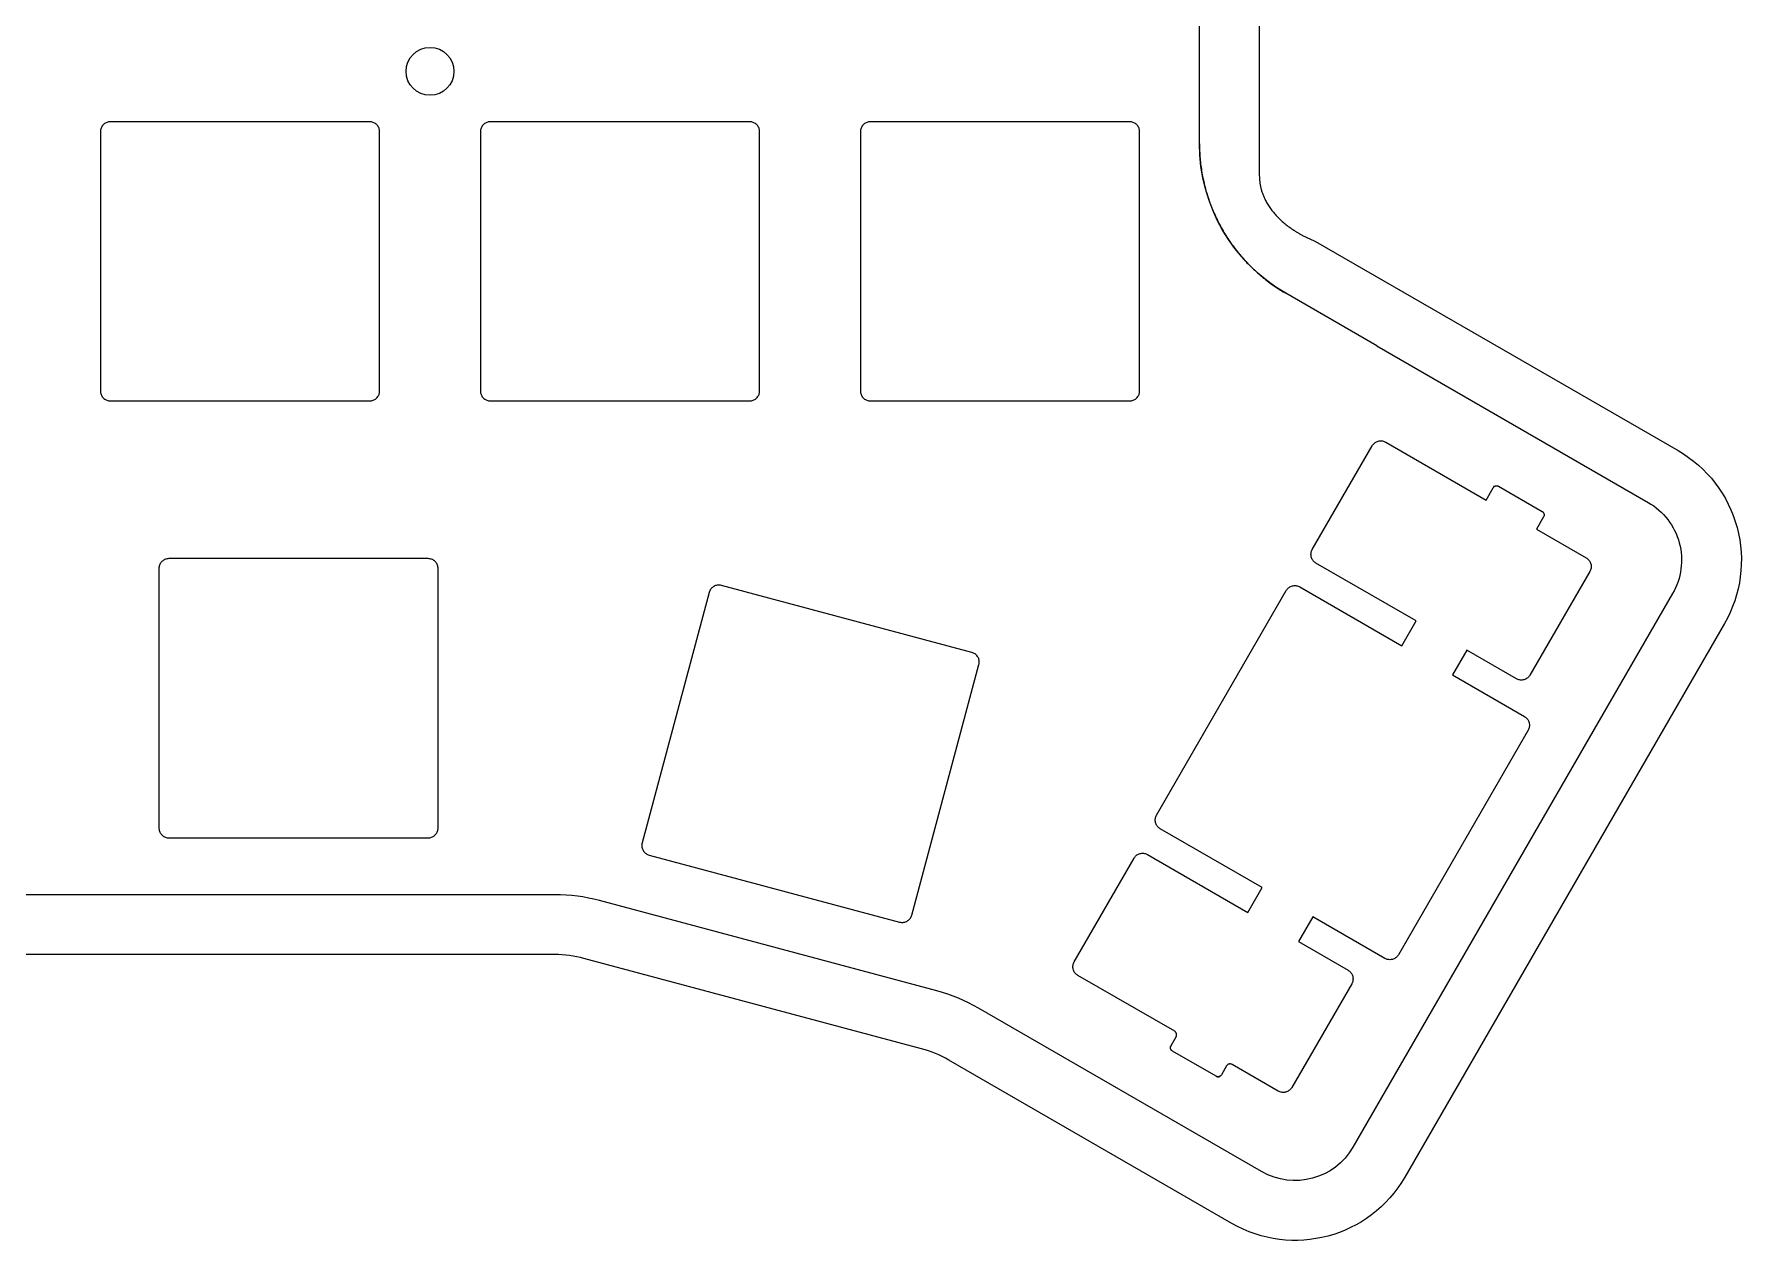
# Model space of a CAD drawing. Header units: millimetres. Extents: x -303 to -129, y -87 to 39.
# Drawn here: x -215.3 to -129.5, y -87.4 to -26.7 of the extents above; entities that cross this region are included whole.
import ezdxf

# ---------------------------------------------------------------- set-up
doc = ezdxf.new("R2010")
doc.units = ezdxf.units.MM
doc.layers.add('lx', color=151, linetype='Continuous')

msp = doc.modelspace()

# ---------------------------------------------------------------- linework, layer by layer
at = {"layer": 'lx'}
for p, q in [((-153.851, 23.413), (-153.851, -33.791)), ((-156.851, -32.206), (-156.851, 19.748)), ((-211.95, -31.6), (-211.95, -44.599)), ((-198.451, -31.1), (-211.45, -31.1)), ((-197.951, -44.599), (-197.951, -31.6)), ((-192.899, -31.6), (-192.899, -44.599)), ((-179.4, -31.1), (-192.399, -31.1)), ((-178.9, -44.599), (-178.9, -31.6)), ((-173.85, -31.6), (-173.85, -44.599)), ((-160.351, -31.1), (-173.35, -31.1)), ((-159.851, -44.599), (-159.851, -31.6)), ((-151.026, -37.099), (-132.858, -47.588)), ((-147.964, -42.33), (-152.526, -39.697)), ((-147.964, -42.33), (-134.358, -50.186)), ((-211.45, -45.099), (-198.451, -45.099)), ((-192.399, -45.099), (-179.4, -45.099)), ((-173.35, -45.099), (-160.351, -45.099)), ((-147.511, -47.167), (-142.483, -50.07)), ((-151.194, -52.547), (-148.194, -47.35)), ((-142.483, -50.07), (-142.127, -49.453)), ((-142.07, -49.355), (-142.127, -49.453)), ((-141.854, -49.38), (-139.672, -50.64)), ((-139.598, -50.913), (-139.954, -51.53)), ((-139.954, -51.53), (-137.465, -52.967)), ((-195.52, -53.008), (-208.519, -53.008)), ((-209.019, -53.508), (-209.019, -66.507)), ((-195.02, -66.507), (-195.02, -53.508)), ((-145.983, -56.132), (-151.011, -53.23)), ((-137.282, -53.65), (-140.282, -58.847)), ((-181.428, -54.7), (-184.793, -67.256)), ((-168.26, -57.711), (-180.816, -54.347)), ((-158.999, -65.866), (-152.499, -54.608)), ((-151.816, -54.425), (-146.702, -57.377)), ((-133.132, -54.762), (-149.157, -82.517)), ((-146.702, -57.377), (-145.983, -56.132)), ((-130.534, -56.262), (-146.559, -84.017)), ((-171.271, -70.879), (-167.906, -58.323)), ((-143.454, -57.592), (-144.173, -58.837)), ((-140.965, -59.03), (-143.454, -57.592)), ((-144.173, -58.837), (-140.558, -60.925)), ((-140.375, -61.608), (-146.875, -72.866)), ((-153.702, -69.502), (-158.816, -66.549)), ((-208.519, -67.007), (-195.52, -67.007)), ((-184.439, -67.869), (-171.883, -71.233)), ((-163.132, -73.224), (-160.132, -68.028)), ((-159.449, -67.845), (-154.421, -70.747)), ((-189.169, -69.858), (-237.683, -69.858)), ((-170.011, -74.686), (-186.93, -70.152)), ((-154.421, -70.747), (-153.702, -69.502)), ((-151.173, -70.962), (-151.892, -72.207)), ((-147.558, -73.049), (-151.173, -70.962)), ((-189.169, -72.858), (-237.683, -72.858)), ((-151.892, -72.207), (-149.403, -73.645)), ((-170.787, -77.584), (-187.707, -73.05)), ((-158.094, -76.709), (-162.949, -73.907)), ((-149.22, -74.328), (-152.22, -79.524)), ((-153.733, -83.744), (-167.924, -75.55)), ((-158.277, -77.426), (-158.021, -76.983)), ((-158.277, -77.426), (-158.313, -77.488)), ((-156.022, -78.959), (-158.204, -77.699)), ((-155.233, -86.342), (-169.424, -78.148)), ((-155.492, -78.443), (-155.748, -78.886)), ((-152.903, -79.707), (-155.219, -78.369))]:
    msp.add_line(p, q, dxfattribs=at)
msp.add_circle((-195.425, -28.574), 1.2, dxfattribs=at)
at = {"layer": 'lx', "extrusion": (0, 0, -1)}
for centre, radius, start, end in [((148.201, -32.206), 8.65, 300, 0), ((136.033, -53.087), 6.35, 120, 210), ((136.033, -53.087), 3.35, 120, 210), ((152.058, -80.842), 3.35, 210, 300), ((152.058, -80.842), 6.35, 210, 300)]:
    msp.add_arc(centre, radius, start, end, dxfattribs=at)
at = {"layer": 'lx'}
for centre, radius, start, end in [((-189.169, -78.508), 8.65, 75, 90), ((-189.169, -78.508), 5.65, 75, 90), ((-172.249, -83.041), 8.65, 60, 75), ((-172.249, -83.041), 5.65, 60, 75)]:
    msp.add_arc(centre, radius, start, end, dxfattribs=at)
for points, knots in [([(-211.45, -31.1), (-211.479, -31.1), (-211.508, -31.102), (-211.537, -31.108), (-211.566, -31.113), (-211.594, -31.12), (-211.622, -31.131), (-211.649, -31.141), (-211.676, -31.153), (-211.701, -31.168), (-211.726, -31.182), (-211.75, -31.199), (-211.772, -31.218), (-211.794, -31.236), (-211.815, -31.257), (-211.833, -31.279), (-211.852, -31.301), (-211.868, -31.325), (-211.883, -31.35), (-211.897, -31.375), (-211.909, -31.401), (-211.919, -31.428), (-211.929, -31.455), (-211.936, -31.483), (-211.941, -31.511), (-211.947, -31.54), (-211.95, -31.57), (-211.95, -31.6)], [0, 0, 0, 0, 0.088089, 0.088089, 0.088089, 0.1757842, 0.1757842, 0.1757842, 0.2631148, 0.2631148, 0.2631148, 0.3501016, 0.3501016, 0.3501016, 0.4367588, 0.4367588, 0.4367588, 0.5230949, 0.5230949, 0.5230949, 0.6091132, 0.6091132, 0.6091132, 0.6948125, 0.6948125, 0.6948125, 0.7844012, 0.7844012, 0.7844012, 0.7844012]), ([(-197.951, -31.6), (-197.951, -31.57), (-197.953, -31.541), (-197.958, -31.512), (-197.963, -31.483), (-197.971, -31.455), (-197.981, -31.427), (-197.991, -31.4), (-198.004, -31.374), (-198.018, -31.348), (-198.033, -31.323), (-198.05, -31.299), (-198.068, -31.277), (-198.087, -31.255), (-198.108, -31.235), (-198.13, -31.216), (-198.152, -31.198), (-198.176, -31.181), (-198.201, -31.167), (-198.225, -31.152), (-198.252, -31.14), (-198.279, -31.13), (-198.305, -31.121), (-198.333, -31.113), (-198.361, -31.108), (-198.391, -31.103), (-198.421, -31.1), (-198.451, -31.1)], [0, 0, 0, 0, 0.088089, 0.088089, 0.088089, 0.1757842, 0.1757842, 0.1757842, 0.2631148, 0.2631148, 0.2631148, 0.3501016, 0.3501016, 0.3501016, 0.4367588, 0.4367588, 0.4367588, 0.5230949, 0.5230949, 0.5230949, 0.6091132, 0.6091132, 0.6091132, 0.6948125, 0.6948125, 0.6948125, 0.7844012, 0.7844012, 0.7844012, 0.7844012]), ([(-192.399, -31.1), (-192.429, -31.1), (-192.458, -31.102), (-192.487, -31.108), (-192.516, -31.113), (-192.544, -31.12), (-192.572, -31.131), (-192.599, -31.141), (-192.626, -31.153), (-192.651, -31.168), (-192.676, -31.182), (-192.7, -31.199), (-192.722, -31.218), (-192.744, -31.236), (-192.765, -31.257), (-192.783, -31.279), (-192.802, -31.301), (-192.818, -31.325), (-192.833, -31.35), (-192.847, -31.375), (-192.859, -31.401), (-192.869, -31.428), (-192.879, -31.455), (-192.886, -31.483), (-192.891, -31.511), (-192.897, -31.54), (-192.899, -31.57), (-192.899, -31.6)], [0, 0, 0, 0, 0.088089, 0.088089, 0.088089, 0.1757842, 0.1757842, 0.1757842, 0.2631148, 0.2631148, 0.2631148, 0.3501016, 0.3501016, 0.3501016, 0.4367588, 0.4367588, 0.4367588, 0.5230949, 0.5230949, 0.5230949, 0.6091132, 0.6091132, 0.6091132, 0.6948125, 0.6948125, 0.6948125, 0.7844012, 0.7844012, 0.7844012, 0.7844012]), ([(-178.9, -31.6), (-178.9, -31.57), (-178.903, -31.541), (-178.908, -31.512), (-178.913, -31.483), (-178.921, -31.455), (-178.931, -31.427), (-178.941, -31.4), (-178.954, -31.374), (-178.968, -31.348), (-178.983, -31.323), (-179, -31.299), (-179.018, -31.277), (-179.037, -31.255), (-179.058, -31.235), (-179.08, -31.216), (-179.102, -31.198), (-179.126, -31.181), (-179.151, -31.167), (-179.175, -31.152), (-179.202, -31.14), (-179.229, -31.13), (-179.255, -31.121), (-179.283, -31.113), (-179.311, -31.108), (-179.341, -31.103), (-179.371, -31.1), (-179.4, -31.1)], [0, 0, 0, 0, 0.088089, 0.088089, 0.088089, 0.1757842, 0.1757842, 0.1757842, 0.2631148, 0.2631148, 0.2631148, 0.3501016, 0.3501016, 0.3501016, 0.4367588, 0.4367588, 0.4367588, 0.5230949, 0.5230949, 0.5230949, 0.6091132, 0.6091132, 0.6091132, 0.6948125, 0.6948125, 0.6948125, 0.7844012, 0.7844012, 0.7844012, 0.7844012]), ([(-173.35, -31.1), (-173.379, -31.1), (-173.408, -31.102), (-173.437, -31.108), (-173.466, -31.113), (-173.494, -31.12), (-173.522, -31.131), (-173.549, -31.141), (-173.576, -31.153), (-173.601, -31.168), (-173.626, -31.182), (-173.65, -31.199), (-173.672, -31.218), (-173.694, -31.236), (-173.715, -31.257), (-173.733, -31.279), (-173.752, -31.301), (-173.768, -31.325), (-173.783, -31.35), (-173.797, -31.375), (-173.809, -31.401), (-173.819, -31.428), (-173.829, -31.455), (-173.836, -31.483), (-173.841, -31.511), (-173.847, -31.54), (-173.85, -31.57), (-173.85, -31.6)], [0, 0, 0, 0, 0.088089, 0.088089, 0.088089, 0.1757842, 0.1757842, 0.1757842, 0.2631148, 0.2631148, 0.2631148, 0.3501016, 0.3501016, 0.3501016, 0.4367588, 0.4367588, 0.4367588, 0.5230949, 0.5230949, 0.5230949, 0.6091132, 0.6091132, 0.6091132, 0.6948125, 0.6948125, 0.6948125, 0.7844012, 0.7844012, 0.7844012, 0.7844012]), ([(-159.851, -31.6), (-159.851, -31.57), (-159.853, -31.541), (-159.858, -31.512), (-159.863, -31.483), (-159.871, -31.455), (-159.881, -31.427), (-159.891, -31.4), (-159.904, -31.374), (-159.918, -31.348), (-159.933, -31.323), (-159.95, -31.299), (-159.968, -31.277), (-159.987, -31.255), (-160.008, -31.235), (-160.03, -31.216), (-160.052, -31.198), (-160.076, -31.181), (-160.101, -31.167), (-160.125, -31.152), (-160.152, -31.14), (-160.179, -31.13), (-160.205, -31.121), (-160.233, -31.113), (-160.261, -31.108), (-160.291, -31.103), (-160.321, -31.1), (-160.351, -31.1)], [0, 0, 0, 0, 0.088089, 0.088089, 0.088089, 0.1757842, 0.1757842, 0.1757842, 0.2631148, 0.2631148, 0.2631148, 0.3501016, 0.3501016, 0.3501016, 0.4367588, 0.4367588, 0.4367588, 0.5230949, 0.5230949, 0.5230949, 0.6091132, 0.6091132, 0.6091132, 0.6948125, 0.6948125, 0.6948125, 0.7844012, 0.7844012, 0.7844012, 0.7844012]), ([(-156.851, -32.206), (-156.851, -32.45), (-156.84, -32.695), (-156.819, -32.939), (-156.799, -33.182), (-156.768, -33.424), (-156.727, -33.665), (-156.685, -33.906), (-156.634, -34.144), (-156.573, -34.381), (-156.511, -34.616), (-156.44, -34.85), (-156.359, -35.08), (-156.278, -35.309), (-156.188, -35.536), (-156.088, -35.758), (-155.988, -35.98), (-155.878, -36.198), (-155.76, -36.41), (-155.642, -36.623), (-155.515, -36.83), (-155.379, -37.032), (-155.244, -37.233), (-155.1, -37.429), (-154.948, -37.619), (-154.796, -37.808), (-154.636, -37.991), (-154.469, -38.167), (-154.302, -38.343), (-154.127, -38.511), (-153.946, -38.672), (-153.765, -38.833), (-153.577, -38.987), (-153.383, -39.132), (-153.189, -39.277), (-152.989, -39.414), (-152.784, -39.542), (-152.699, -39.595), (-152.613, -39.647), (-152.526, -39.697)], [0, 0, 0, 0, 0.733186, 0.733186, 0.733186, 1.465669, 1.465669, 1.465669, 2.197466, 2.197466, 2.197466, 2.928589, 2.928589, 2.928589, 3.659049, 3.659049, 3.659049, 4.388856, 4.388856, 4.388856, 5.118013, 5.118013, 5.118013, 5.846525, 5.846525, 5.846525, 6.574393, 6.574393, 6.574393, 7.301615, 7.301615, 7.301615, 8.028188, 8.028188, 8.028188, 8.754105, 8.754105, 8.754105, 9.055647, 9.055647, 9.055647, 9.055647]), ([(-211.95, -44.599), (-211.95, -44.628), (-211.947, -44.658), (-211.942, -44.687), (-211.937, -44.715), (-211.929, -44.744), (-211.919, -44.771), (-211.909, -44.799), (-211.896, -44.825), (-211.882, -44.85), (-211.867, -44.875), (-211.85, -44.899), (-211.832, -44.921), (-211.813, -44.943), (-211.792, -44.964), (-211.77, -44.983), (-211.748, -45.001), (-211.724, -45.018), (-211.699, -45.032), (-211.675, -45.046), (-211.648, -45.059), (-211.621, -45.068), (-211.595, -45.078), (-211.567, -45.086), (-211.539, -45.091), (-211.509, -45.096), (-211.479, -45.099), (-211.45, -45.099)], [0, 0, 0, 0, 0.088089, 0.088089, 0.088089, 0.1757842, 0.1757842, 0.1757842, 0.2631148, 0.2631148, 0.2631148, 0.3501016, 0.3501016, 0.3501016, 0.4367588, 0.4367588, 0.4367588, 0.5230949, 0.5230949, 0.5230949, 0.6091132, 0.6091132, 0.6091132, 0.6948125, 0.6948125, 0.6948125, 0.7844012, 0.7844012, 0.7844012, 0.7844012]), ([(-198.451, -45.099), (-198.421, -45.099), (-198.392, -45.096), (-198.363, -45.091), (-198.334, -45.086), (-198.306, -45.078), (-198.278, -45.068), (-198.251, -45.058), (-198.224, -45.046), (-198.199, -45.031), (-198.174, -45.016), (-198.15, -45), (-198.128, -44.981), (-198.106, -44.962), (-198.085, -44.942), (-198.067, -44.919), (-198.048, -44.897), (-198.032, -44.874), (-198.017, -44.849), (-198.003, -44.824), (-197.991, -44.798), (-197.981, -44.771), (-197.971, -44.744), (-197.964, -44.716), (-197.959, -44.688), (-197.953, -44.659), (-197.951, -44.629), (-197.951, -44.599)], [0, 0, 0, 0, 0.088089, 0.088089, 0.088089, 0.1757842, 0.1757842, 0.1757842, 0.2631148, 0.2631148, 0.2631148, 0.3501016, 0.3501016, 0.3501016, 0.4367588, 0.4367588, 0.4367588, 0.5230949, 0.5230949, 0.5230949, 0.6091132, 0.6091132, 0.6091132, 0.6948125, 0.6948125, 0.6948125, 0.7844012, 0.7844012, 0.7844012, 0.7844012]), ([(-192.899, -44.599), (-192.899, -44.628), (-192.897, -44.658), (-192.892, -44.687), (-192.887, -44.715), (-192.879, -44.744), (-192.869, -44.771), (-192.859, -44.799), (-192.846, -44.825), (-192.832, -44.85), (-192.817, -44.875), (-192.8, -44.899), (-192.782, -44.921), (-192.763, -44.943), (-192.742, -44.964), (-192.72, -44.983), (-192.698, -45.001), (-192.674, -45.018), (-192.649, -45.032), (-192.625, -45.046), (-192.598, -45.059), (-192.571, -45.068), (-192.545, -45.078), (-192.517, -45.086), (-192.489, -45.091), (-192.459, -45.096), (-192.429, -45.099), (-192.399, -45.099)], [0, 0, 0, 0, 0.088089, 0.088089, 0.088089, 0.1757842, 0.1757842, 0.1757842, 0.2631148, 0.2631148, 0.2631148, 0.3501016, 0.3501016, 0.3501016, 0.4367588, 0.4367588, 0.4367588, 0.5230949, 0.5230949, 0.5230949, 0.6091132, 0.6091132, 0.6091132, 0.6948125, 0.6948125, 0.6948125, 0.7844012, 0.7844012, 0.7844012, 0.7844012]), ([(-179.4, -45.099), (-179.371, -45.099), (-179.342, -45.096), (-179.313, -45.091), (-179.284, -45.086), (-179.256, -45.078), (-179.228, -45.068), (-179.201, -45.058), (-179.174, -45.046), (-179.149, -45.031), (-179.124, -45.016), (-179.1, -45), (-179.078, -44.981), (-179.056, -44.962), (-179.035, -44.942), (-179.017, -44.919), (-178.998, -44.897), (-178.982, -44.874), (-178.967, -44.849), (-178.953, -44.824), (-178.941, -44.798), (-178.931, -44.771), (-178.921, -44.744), (-178.914, -44.716), (-178.909, -44.688), (-178.903, -44.659), (-178.9, -44.629), (-178.9, -44.599)], [0, 0, 0, 0, 0.088089, 0.088089, 0.088089, 0.1757842, 0.1757842, 0.1757842, 0.2631148, 0.2631148, 0.2631148, 0.3501016, 0.3501016, 0.3501016, 0.4367588, 0.4367588, 0.4367588, 0.5230949, 0.5230949, 0.5230949, 0.6091132, 0.6091132, 0.6091132, 0.6948125, 0.6948125, 0.6948125, 0.7844012, 0.7844012, 0.7844012, 0.7844012]), ([(-173.85, -44.599), (-173.85, -44.628), (-173.847, -44.658), (-173.842, -44.687), (-173.837, -44.715), (-173.829, -44.744), (-173.819, -44.771), (-173.809, -44.799), (-173.796, -44.825), (-173.782, -44.85), (-173.767, -44.875), (-173.75, -44.899), (-173.732, -44.921), (-173.713, -44.943), (-173.692, -44.964), (-173.67, -44.983), (-173.648, -45.001), (-173.624, -45.018), (-173.599, -45.032), (-173.575, -45.046), (-173.548, -45.059), (-173.521, -45.068), (-173.495, -45.078), (-173.467, -45.086), (-173.439, -45.091), (-173.409, -45.096), (-173.379, -45.099), (-173.35, -45.099)], [0, 0, 0, 0, 0.088089, 0.088089, 0.088089, 0.1757842, 0.1757842, 0.1757842, 0.2631148, 0.2631148, 0.2631148, 0.3501016, 0.3501016, 0.3501016, 0.4367588, 0.4367588, 0.4367588, 0.5230949, 0.5230949, 0.5230949, 0.6091132, 0.6091132, 0.6091132, 0.6948125, 0.6948125, 0.6948125, 0.7844012, 0.7844012, 0.7844012, 0.7844012]), ([(-160.351, -45.099), (-160.321, -45.099), (-160.292, -45.096), (-160.263, -45.091), (-160.234, -45.086), (-160.206, -45.078), (-160.178, -45.068), (-160.151, -45.058), (-160.124, -45.046), (-160.099, -45.031), (-160.074, -45.016), (-160.05, -45), (-160.028, -44.981), (-160.006, -44.962), (-159.985, -44.942), (-159.967, -44.919), (-159.948, -44.897), (-159.932, -44.874), (-159.917, -44.849), (-159.903, -44.824), (-159.891, -44.798), (-159.881, -44.771), (-159.871, -44.744), (-159.864, -44.716), (-159.859, -44.688), (-159.853, -44.659), (-159.851, -44.629), (-159.851, -44.599)], [0, 0, 0, 0, 0.088089, 0.088089, 0.088089, 0.1757842, 0.1757842, 0.1757842, 0.2631148, 0.2631148, 0.2631148, 0.3501016, 0.3501016, 0.3501016, 0.4367588, 0.4367588, 0.4367588, 0.5230949, 0.5230949, 0.5230949, 0.6091132, 0.6091132, 0.6091132, 0.6948125, 0.6948125, 0.6948125, 0.7844012, 0.7844012, 0.7844012, 0.7844012]), ([(-148.194, -47.35), (-148.179, -47.325), (-148.162, -47.301), (-148.143, -47.278), (-148.124, -47.256), (-148.103, -47.235), (-148.081, -47.216), (-148.058, -47.198), (-148.034, -47.181), (-148.009, -47.167), (-147.984, -47.152), (-147.957, -47.14), (-147.93, -47.13), (-147.903, -47.12), (-147.875, -47.113), (-147.846, -47.108), (-147.818, -47.103), (-147.789, -47.1), (-147.76, -47.1), (-147.732, -47.1), (-147.703, -47.103), (-147.675, -47.108), (-147.647, -47.113), (-147.619, -47.12), (-147.592, -47.13), (-147.564, -47.14), (-147.536, -47.153), (-147.511, -47.167)], [0, 0, 0, 0, 0.088089, 0.088089, 0.088089, 0.1757842, 0.1757842, 0.1757842, 0.2631148, 0.2631148, 0.2631148, 0.3501016, 0.3501016, 0.3501016, 0.4367588, 0.4367588, 0.4367588, 0.5230949, 0.5230949, 0.5230949, 0.6091132, 0.6091132, 0.6091132, 0.6948125, 0.6948125, 0.6948125, 0.7844012, 0.7844012, 0.7844012, 0.7844012]), ([(-142.127, -49.453), (-142.121, -49.442), (-142.113, -49.431), (-142.104, -49.421), (-142.096, -49.412), (-142.086, -49.403), (-142.076, -49.395), (-142.066, -49.387), (-142.055, -49.38), (-142.043, -49.374), (-142.032, -49.368), (-142.019, -49.364), (-142.007, -49.36), (-141.995, -49.357), (-141.982, -49.355), (-141.969, -49.354), (-141.956, -49.353), (-141.943, -49.353), (-141.931, -49.355), (-141.918, -49.356), (-141.906, -49.359), (-141.894, -49.363), (-141.88, -49.367), (-141.867, -49.373), (-141.854, -49.38)], [0, 0, 0, 0, 0.0392309, 0.0392309, 0.0392309, 0.0782452, 0.0782452, 0.0782452, 0.1170608, 0.1170608, 0.1170608, 0.1556901, 0.1556901, 0.1556901, 0.1941407, 0.1941407, 0.1941407, 0.2324169, 0.2324169, 0.2324169, 0.2705194, 0.2705194, 0.2705194, 0.3136525, 0.3136525, 0.3136525, 0.3136525]), ([(-139.672, -50.64), (-139.66, -50.647), (-139.65, -50.654), (-139.64, -50.663), (-139.63, -50.672), (-139.621, -50.681), (-139.613, -50.691), (-139.605, -50.702), (-139.598, -50.713), (-139.593, -50.724), (-139.587, -50.736), (-139.582, -50.748), (-139.579, -50.76), (-139.575, -50.773), (-139.573, -50.786), (-139.572, -50.798), (-139.571, -50.811), (-139.572, -50.824), (-139.573, -50.837), (-139.575, -50.849), (-139.577, -50.862), (-139.581, -50.874), (-139.585, -50.888), (-139.591, -50.901), (-139.598, -50.913)], [0, 0, 0, 0, 0.0392309, 0.0392309, 0.0392309, 0.0782452, 0.0782452, 0.0782452, 0.1170608, 0.1170608, 0.1170608, 0.1556901, 0.1556901, 0.1556901, 0.1941407, 0.1941407, 0.1941407, 0.2324169, 0.2324169, 0.2324169, 0.2705194, 0.2705194, 0.2705194, 0.3136525, 0.3136525, 0.3136525, 0.3136525]), ([(-208.519, -53.008), (-208.548, -53.008), (-208.578, -53.011), (-208.606, -53.016), (-208.635, -53.021), (-208.664, -53.029), (-208.691, -53.039), (-208.718, -53.049), (-208.745, -53.061), (-208.77, -53.076), (-208.795, -53.09), (-208.819, -53.107), (-208.841, -53.126), (-208.863, -53.145), (-208.884, -53.165), (-208.902, -53.187), (-208.921, -53.209), (-208.937, -53.233), (-208.952, -53.258), (-208.966, -53.283), (-208.978, -53.309), (-208.988, -53.336), (-208.998, -53.363), (-209.006, -53.391), (-209.011, -53.419), (-209.016, -53.448), (-209.019, -53.478), (-209.019, -53.508)], [0, 0, 0, 0, 0.088089, 0.088089, 0.088089, 0.1757842, 0.1757842, 0.1757842, 0.2631148, 0.2631148, 0.2631148, 0.3501016, 0.3501016, 0.3501016, 0.4367588, 0.4367588, 0.4367588, 0.5230949, 0.5230949, 0.5230949, 0.6091132, 0.6091132, 0.6091132, 0.6948125, 0.6948125, 0.6948125, 0.7844012, 0.7844012, 0.7844012, 0.7844012]), ([(-195.02, -53.508), (-195.02, -53.479), (-195.022, -53.449), (-195.027, -53.42), (-195.033, -53.391), (-195.04, -53.363), (-195.05, -53.336), (-195.06, -53.308), (-195.073, -53.282), (-195.087, -53.257), (-195.102, -53.231), (-195.119, -53.208), (-195.138, -53.185), (-195.156, -53.163), (-195.177, -53.143), (-195.199, -53.124), (-195.221, -53.106), (-195.245, -53.089), (-195.27, -53.075), (-195.295, -53.061), (-195.321, -53.048), (-195.348, -53.038), (-195.375, -53.029), (-195.402, -53.021), (-195.43, -53.016), (-195.46, -53.011), (-195.49, -53.008), (-195.52, -53.008)], [0, 0, 0, 0, 0.088089, 0.088089, 0.088089, 0.1757842, 0.1757842, 0.1757842, 0.2631148, 0.2631148, 0.2631148, 0.3501016, 0.3501016, 0.3501016, 0.4367588, 0.4367588, 0.4367588, 0.5230949, 0.5230949, 0.5230949, 0.6091132, 0.6091132, 0.6091132, 0.6948125, 0.6948125, 0.6948125, 0.7844012, 0.7844012, 0.7844012, 0.7844012]), ([(-151.011, -53.23), (-151.036, -53.215), (-151.06, -53.198), (-151.083, -53.179), (-151.105, -53.16), (-151.126, -53.139), (-151.145, -53.117), (-151.163, -53.095), (-151.18, -53.07), (-151.194, -53.045), (-151.209, -53.02), (-151.221, -52.994), (-151.231, -52.966), (-151.241, -52.939), (-151.248, -52.911), (-151.253, -52.882), (-151.258, -52.854), (-151.261, -52.825), (-151.261, -52.796), (-151.261, -52.768), (-151.258, -52.739), (-151.253, -52.711), (-151.248, -52.683), (-151.241, -52.655), (-151.231, -52.628), (-151.221, -52.6), (-151.209, -52.572), (-151.194, -52.547)], [0, 0, 0, 0, 0.088089, 0.088089, 0.088089, 0.1757842, 0.1757842, 0.1757842, 0.2631148, 0.2631148, 0.2631148, 0.3501016, 0.3501016, 0.3501016, 0.4367588, 0.4367588, 0.4367588, 0.5230949, 0.5230949, 0.5230949, 0.6091132, 0.6091132, 0.6091132, 0.6948125, 0.6948125, 0.6948125, 0.7844012, 0.7844012, 0.7844012, 0.7844012]), ([(-137.465, -52.967), (-137.439, -52.982), (-137.415, -52.999), (-137.393, -53.018), (-137.37, -53.037), (-137.349, -53.058), (-137.331, -53.08), (-137.312, -53.103), (-137.295, -53.127), (-137.281, -53.152), (-137.266, -53.177), (-137.254, -53.204), (-137.244, -53.231), (-137.235, -53.258), (-137.227, -53.286), (-137.222, -53.315), (-137.217, -53.343), (-137.215, -53.372), (-137.215, -53.401), (-137.215, -53.429), (-137.217, -53.458), (-137.222, -53.486), (-137.227, -53.514), (-137.234, -53.542), (-137.244, -53.569), (-137.254, -53.597), (-137.267, -53.625), (-137.282, -53.65)], [0, 0, 0, 0, 0.088089, 0.088089, 0.088089, 0.1757842, 0.1757842, 0.1757842, 0.2631148, 0.2631148, 0.2631148, 0.3501016, 0.3501016, 0.3501016, 0.4367588, 0.4367588, 0.4367588, 0.5230949, 0.5230949, 0.5230949, 0.6091132, 0.6091132, 0.6091132, 0.6948125, 0.6948125, 0.6948125, 0.7844012, 0.7844012, 0.7844012, 0.7844012]), ([(-180.816, -54.347), (-180.844, -54.339), (-180.873, -54.334), (-180.903, -54.331), (-180.932, -54.329), (-180.961, -54.329), (-180.99, -54.332), (-181.019, -54.334), (-181.048, -54.339), (-181.076, -54.347), (-181.104, -54.355), (-181.132, -54.365), (-181.158, -54.377), (-181.184, -54.389), (-181.209, -54.404), (-181.233, -54.421), (-181.256, -54.437), (-181.279, -54.456), (-181.299, -54.476), (-181.319, -54.496), (-181.338, -54.519), (-181.354, -54.542), (-181.371, -54.565), (-181.385, -54.59), (-181.397, -54.616), (-181.41, -54.643), (-181.42, -54.671), (-181.428, -54.7)], [0, 0, 0, 0, 0.088089, 0.088089, 0.088089, 0.1757842, 0.1757842, 0.1757842, 0.2631148, 0.2631148, 0.2631148, 0.3501016, 0.3501016, 0.3501016, 0.4367588, 0.4367588, 0.4367588, 0.5230949, 0.5230949, 0.5230949, 0.6091132, 0.6091132, 0.6091132, 0.6948125, 0.6948125, 0.6948125, 0.7844012, 0.7844012, 0.7844012, 0.7844012]), ([(-152.499, -54.608), (-152.485, -54.583), (-152.468, -54.558), (-152.449, -54.536), (-152.43, -54.514), (-152.409, -54.493), (-152.386, -54.474), (-152.364, -54.455), (-152.34, -54.439), (-152.315, -54.424), (-152.29, -54.41), (-152.263, -54.397), (-152.236, -54.388), (-152.209, -54.378), (-152.18, -54.37), (-152.152, -54.365), (-152.124, -54.36), (-152.095, -54.358), (-152.066, -54.358), (-152.037, -54.358), (-152.009, -54.36), (-151.98, -54.365), (-151.952, -54.37), (-151.924, -54.378), (-151.897, -54.387), (-151.869, -54.397), (-151.842, -54.41), (-151.816, -54.425)], [0, 0, 0, 0, 0.088089, 0.088089, 0.088089, 0.1757842, 0.1757842, 0.1757842, 0.2631148, 0.2631148, 0.2631148, 0.3501016, 0.3501016, 0.3501016, 0.4367588, 0.4367588, 0.4367588, 0.5230949, 0.5230949, 0.5230949, 0.6091132, 0.6091132, 0.6091132, 0.6948125, 0.6948125, 0.6948125, 0.7844012, 0.7844012, 0.7844012, 0.7844012]), ([(-167.906, -58.323), (-167.899, -58.295), (-167.894, -58.266), (-167.891, -58.237), (-167.889, -58.207), (-167.889, -58.178), (-167.891, -58.149), (-167.894, -58.12), (-167.899, -58.091), (-167.907, -58.063), (-167.914, -58.035), (-167.924, -58.008), (-167.937, -57.981), (-167.949, -57.955), (-167.964, -57.93), (-167.98, -57.906), (-167.997, -57.883), (-168.015, -57.861), (-168.036, -57.84), (-168.056, -57.82), (-168.078, -57.801), (-168.102, -57.785), (-168.125, -57.769), (-168.15, -57.754), (-168.176, -57.742), (-168.203, -57.729), (-168.231, -57.719), (-168.26, -57.711)], [0, 0, 0, 0, 0.088089, 0.088089, 0.088089, 0.1757842, 0.1757842, 0.1757842, 0.2631148, 0.2631148, 0.2631148, 0.3501016, 0.3501016, 0.3501016, 0.4367588, 0.4367588, 0.4367588, 0.5230949, 0.5230949, 0.5230949, 0.6091132, 0.6091132, 0.6091132, 0.6948125, 0.6948125, 0.6948125, 0.7844012, 0.7844012, 0.7844012, 0.7844012]), ([(-140.282, -58.847), (-140.296, -58.872), (-140.313, -58.896), (-140.332, -58.919), (-140.351, -58.941), (-140.372, -58.962), (-140.394, -58.981), (-140.417, -58.999), (-140.441, -59.016), (-140.466, -59.03), (-140.491, -59.045), (-140.518, -59.057), (-140.545, -59.067), (-140.572, -59.077), (-140.6, -59.084), (-140.629, -59.089), (-140.657, -59.094), (-140.686, -59.097), (-140.715, -59.097), (-140.744, -59.097), (-140.772, -59.094), (-140.801, -59.089), (-140.829, -59.084), (-140.856, -59.077), (-140.883, -59.067), (-140.912, -59.057), (-140.939, -59.045), (-140.965, -59.03)], [0, 0, 0, 0, 0.088089, 0.088089, 0.088089, 0.1757842, 0.1757842, 0.1757842, 0.2631148, 0.2631148, 0.2631148, 0.3501016, 0.3501016, 0.3501016, 0.4367588, 0.4367588, 0.4367588, 0.5230949, 0.5230949, 0.5230949, 0.6091132, 0.6091132, 0.6091132, 0.6948125, 0.6948125, 0.6948125, 0.7844012, 0.7844012, 0.7844012, 0.7844012]), ([(-140.558, -60.925), (-140.532, -60.94), (-140.508, -60.957), (-140.486, -60.976), (-140.463, -60.994), (-140.443, -61.015), (-140.424, -61.038), (-140.405, -61.06), (-140.388, -61.084), (-140.374, -61.109), (-140.36, -61.135), (-140.347, -61.161), (-140.337, -61.188), (-140.328, -61.216), (-140.32, -61.244), (-140.315, -61.272), (-140.31, -61.3), (-140.308, -61.329), (-140.308, -61.358), (-140.308, -61.387), (-140.31, -61.416), (-140.315, -61.444), (-140.32, -61.472), (-140.328, -61.5), (-140.337, -61.527), (-140.347, -61.555), (-140.36, -61.582), (-140.375, -61.608)], [0, 0, 0, 0, 0.088089, 0.088089, 0.088089, 0.1757842, 0.1757842, 0.1757842, 0.2631148, 0.2631148, 0.2631148, 0.3501016, 0.3501016, 0.3501016, 0.4367588, 0.4367588, 0.4367588, 0.5230949, 0.5230949, 0.5230949, 0.6091132, 0.6091132, 0.6091132, 0.6948125, 0.6948125, 0.6948125, 0.7844012, 0.7844012, 0.7844012, 0.7844012]), ([(-158.816, -66.549), (-158.842, -66.535), (-158.866, -66.518), (-158.888, -66.499), (-158.911, -66.48), (-158.931, -66.459), (-158.95, -66.437), (-158.969, -66.414), (-158.986, -66.39), (-159, -66.365), (-159.014, -66.34), (-159.027, -66.313), (-159.037, -66.286), (-159.046, -66.259), (-159.054, -66.231), (-159.059, -66.202), (-159.064, -66.174), (-159.066, -66.145), (-159.066, -66.116), (-159.066, -66.087), (-159.064, -66.059), (-159.059, -66.03), (-159.054, -66.002), (-159.046, -65.974), (-159.037, -65.948), (-159.027, -65.919), (-159.014, -65.892), (-158.999, -65.866)], [0, 0, 0, 0, 0.088089, 0.088089, 0.088089, 0.1757842, 0.1757842, 0.1757842, 0.2631148, 0.2631148, 0.2631148, 0.3501016, 0.3501016, 0.3501016, 0.4367588, 0.4367588, 0.4367588, 0.5230949, 0.5230949, 0.5230949, 0.6091132, 0.6091132, 0.6091132, 0.6948125, 0.6948125, 0.6948125, 0.7844012, 0.7844012, 0.7844012, 0.7844012]), ([(-209.019, -66.507), (-209.019, -66.536), (-209.016, -66.566), (-209.011, -66.595), (-209.006, -66.623), (-208.998, -66.652), (-208.988, -66.679), (-208.978, -66.707), (-208.965, -66.733), (-208.951, -66.758), (-208.936, -66.783), (-208.919, -66.807), (-208.901, -66.829), (-208.882, -66.852), (-208.861, -66.872), (-208.839, -66.891), (-208.817, -66.909), (-208.793, -66.926), (-208.769, -66.94), (-208.744, -66.954), (-208.718, -66.967), (-208.691, -66.976), (-208.664, -66.986), (-208.636, -66.994), (-208.608, -66.999), (-208.579, -67.004), (-208.549, -67.007), (-208.519, -67.007)], [0, 0, 0, 0, 0.088089, 0.088089, 0.088089, 0.1757842, 0.1757842, 0.1757842, 0.2631148, 0.2631148, 0.2631148, 0.3501016, 0.3501016, 0.3501016, 0.4367588, 0.4367588, 0.4367588, 0.5230949, 0.5230949, 0.5230949, 0.6091132, 0.6091132, 0.6091132, 0.6948125, 0.6948125, 0.6948125, 0.7844012, 0.7844012, 0.7844012, 0.7844012]), ([(-195.52, -67.007), (-195.49, -67.007), (-195.461, -67.004), (-195.432, -66.999), (-195.403, -66.994), (-195.375, -66.986), (-195.347, -66.976), (-195.32, -66.966), (-195.293, -66.954), (-195.268, -66.939), (-195.243, -66.925), (-195.219, -66.908), (-195.197, -66.889), (-195.175, -66.87), (-195.155, -66.85), (-195.136, -66.828), (-195.118, -66.806), (-195.101, -66.782), (-195.087, -66.757), (-195.072, -66.732), (-195.06, -66.706), (-195.05, -66.679), (-195.04, -66.652), (-195.033, -66.624), (-195.028, -66.596), (-195.022, -66.567), (-195.02, -66.537), (-195.02, -66.507)], [0, 0, 0, 0, 0.088089, 0.088089, 0.088089, 0.1757842, 0.1757842, 0.1757842, 0.2631148, 0.2631148, 0.2631148, 0.3501016, 0.3501016, 0.3501016, 0.4367588, 0.4367588, 0.4367588, 0.5230949, 0.5230949, 0.5230949, 0.6091132, 0.6091132, 0.6091132, 0.6948125, 0.6948125, 0.6948125, 0.7844012, 0.7844012, 0.7844012, 0.7844012]), ([(-184.793, -67.256), (-184.8, -67.285), (-184.805, -67.314), (-184.808, -67.343), (-184.81, -67.372), (-184.81, -67.402), (-184.808, -67.431), (-184.805, -67.46), (-184.8, -67.489), (-184.792, -67.517), (-184.785, -67.545), (-184.774, -67.572), (-184.762, -67.598), (-184.75, -67.624), (-184.735, -67.65), (-184.719, -67.673), (-184.702, -67.697), (-184.683, -67.719), (-184.663, -67.739), (-184.643, -67.76), (-184.621, -67.778), (-184.597, -67.795), (-184.574, -67.811), (-184.549, -67.826), (-184.523, -67.838), (-184.496, -67.851), (-184.468, -67.861), (-184.439, -67.869)], [0, 0, 0, 0, 0.088089, 0.088089, 0.088089, 0.1757842, 0.1757842, 0.1757842, 0.2631148, 0.2631148, 0.2631148, 0.3501016, 0.3501016, 0.3501016, 0.4367588, 0.4367588, 0.4367588, 0.5230949, 0.5230949, 0.5230949, 0.6091132, 0.6091132, 0.6091132, 0.6948125, 0.6948125, 0.6948125, 0.7844012, 0.7844012, 0.7844012, 0.7844012]), ([(-160.132, -68.028), (-160.117, -68.002), (-160.1, -67.978), (-160.081, -67.956), (-160.062, -67.933), (-160.041, -67.912), (-160.019, -67.894), (-159.996, -67.875), (-159.972, -67.858), (-159.947, -67.844), (-159.922, -67.829), (-159.895, -67.817), (-159.868, -67.807), (-159.841, -67.798), (-159.813, -67.79), (-159.784, -67.785), (-159.756, -67.78), (-159.727, -67.778), (-159.698, -67.778), (-159.67, -67.778), (-159.641, -67.78), (-159.613, -67.785), (-159.585, -67.79), (-159.557, -67.797), (-159.53, -67.807), (-159.502, -67.817), (-159.474, -67.83), (-159.449, -67.845)], [0, 0, 0, 0, 0.088089, 0.088089, 0.088089, 0.1757842, 0.1757842, 0.1757842, 0.2631148, 0.2631148, 0.2631148, 0.3501016, 0.3501016, 0.3501016, 0.4367588, 0.4367588, 0.4367588, 0.5230949, 0.5230949, 0.5230949, 0.6091132, 0.6091132, 0.6091132, 0.6948125, 0.6948125, 0.6948125, 0.7844012, 0.7844012, 0.7844012, 0.7844012]), ([(-171.883, -71.233), (-171.855, -71.241), (-171.825, -71.246), (-171.796, -71.248), (-171.767, -71.251), (-171.738, -71.251), (-171.709, -71.248), (-171.68, -71.245), (-171.651, -71.24), (-171.623, -71.233), (-171.595, -71.225), (-171.567, -71.215), (-171.541, -71.203), (-171.515, -71.19), (-171.49, -71.176), (-171.466, -71.159), (-171.442, -71.143), (-171.42, -71.124), (-171.4, -71.103), (-171.38, -71.083), (-171.361, -71.061), (-171.345, -71.038), (-171.328, -71.014), (-171.314, -70.989), (-171.301, -70.964), (-171.289, -70.937), (-171.278, -70.908), (-171.271, -70.879)], [0, 0, 0, 0, 0.088089, 0.088089, 0.088089, 0.1757842, 0.1757842, 0.1757842, 0.2631148, 0.2631148, 0.2631148, 0.3501016, 0.3501016, 0.3501016, 0.4367588, 0.4367588, 0.4367588, 0.5230949, 0.5230949, 0.5230949, 0.6091132, 0.6091132, 0.6091132, 0.6948125, 0.6948125, 0.6948125, 0.7844012, 0.7844012, 0.7844012, 0.7844012]), ([(-146.875, -72.866), (-146.89, -72.892), (-146.907, -72.916), (-146.925, -72.938), (-146.944, -72.961), (-146.965, -72.982), (-146.988, -73), (-147.01, -73.019), (-147.034, -73.036), (-147.059, -73.05), (-147.084, -73.065), (-147.111, -73.077), (-147.138, -73.087), (-147.165, -73.096), (-147.194, -73.104), (-147.222, -73.109), (-147.25, -73.114), (-147.279, -73.116), (-147.308, -73.116), (-147.337, -73.116), (-147.365, -73.114), (-147.394, -73.109), (-147.422, -73.104), (-147.45, -73.097), (-147.477, -73.087), (-147.505, -73.077), (-147.532, -73.064), (-147.558, -73.049)], [0, 0, 0, 0, 0.088089, 0.088089, 0.088089, 0.1757842, 0.1757842, 0.1757842, 0.2631148, 0.2631148, 0.2631148, 0.3501016, 0.3501016, 0.3501016, 0.4367588, 0.4367588, 0.4367588, 0.5230949, 0.5230949, 0.5230949, 0.6091132, 0.6091132, 0.6091132, 0.6948125, 0.6948125, 0.6948125, 0.7844012, 0.7844012, 0.7844012, 0.7844012]), ([(-162.949, -73.907), (-162.974, -73.892), (-162.998, -73.875), (-163.021, -73.856), (-163.043, -73.837), (-163.064, -73.817), (-163.083, -73.794), (-163.101, -73.772), (-163.118, -73.748), (-163.132, -73.722), (-163.147, -73.697), (-163.159, -73.671), (-163.169, -73.643), (-163.179, -73.616), (-163.186, -73.588), (-163.191, -73.56), (-163.196, -73.531), (-163.199, -73.502), (-163.199, -73.474), (-163.199, -73.445), (-163.196, -73.416), (-163.191, -73.388), (-163.186, -73.36), (-163.179, -73.332), (-163.169, -73.305), (-163.159, -73.277), (-163.147, -73.25), (-163.132, -73.224)], [0, 0, 0, 0, 0.088089, 0.088089, 0.088089, 0.1757842, 0.1757842, 0.1757842, 0.2631148, 0.2631148, 0.2631148, 0.3501016, 0.3501016, 0.3501016, 0.4367588, 0.4367588, 0.4367588, 0.5230949, 0.5230949, 0.5230949, 0.6091132, 0.6091132, 0.6091132, 0.6948125, 0.6948125, 0.6948125, 0.7844012, 0.7844012, 0.7844012, 0.7844012]), ([(-149.403, -73.645), (-149.377, -73.659), (-149.353, -73.676), (-149.331, -73.695), (-149.308, -73.714), (-149.287, -73.735), (-149.269, -73.757), (-149.25, -73.78), (-149.233, -73.804), (-149.219, -73.829), (-149.204, -73.854), (-149.192, -73.881), (-149.182, -73.908), (-149.173, -73.935), (-149.165, -73.963), (-149.16, -73.992), (-149.155, -74.02), (-149.153, -74.049), (-149.153, -74.078), (-149.153, -74.107), (-149.155, -74.135), (-149.16, -74.164), (-149.165, -74.192), (-149.172, -74.22), (-149.182, -74.246), (-149.192, -74.275), (-149.205, -74.302), (-149.22, -74.328)], [0, 0, 0, 0, 0.088089, 0.088089, 0.088089, 0.1757842, 0.1757842, 0.1757842, 0.2631148, 0.2631148, 0.2631148, 0.3501016, 0.3501016, 0.3501016, 0.4367588, 0.4367588, 0.4367588, 0.5230949, 0.5230949, 0.5230949, 0.6091132, 0.6091132, 0.6091132, 0.6948125, 0.6948125, 0.6948125, 0.7844012, 0.7844012, 0.7844012, 0.7844012]), ([(-158.021, -76.983), (-158.015, -76.971), (-158.009, -76.959), (-158.005, -76.947), (-158.001, -76.935), (-157.998, -76.922), (-157.996, -76.909), (-157.995, -76.896), (-157.994, -76.883), (-157.995, -76.87), (-157.996, -76.857), (-157.998, -76.844), (-158.001, -76.832), (-158.004, -76.819), (-158.009, -76.807), (-158.014, -76.796), (-158.02, -76.784), (-158.026, -76.773), (-158.034, -76.763), (-158.042, -76.753), (-158.05, -76.743), (-158.06, -76.735), (-158.07, -76.725), (-158.082, -76.717), (-158.094, -76.709)], [0, 0, 0, 0, 0.0392309, 0.0392309, 0.0392309, 0.0782452, 0.0782452, 0.0782452, 0.1170608, 0.1170608, 0.1170608, 0.1556901, 0.1556901, 0.1556901, 0.1941407, 0.1941407, 0.1941407, 0.2324169, 0.2324169, 0.2324169, 0.2705194, 0.2705194, 0.2705194, 0.3136525, 0.3136525, 0.3136525, 0.3136525]), ([(-158.204, -77.699), (-158.215, -77.693), (-158.226, -77.685), (-158.236, -77.676), (-158.246, -77.668), (-158.255, -77.658), (-158.263, -77.648), (-158.271, -77.638), (-158.277, -77.627), (-158.283, -77.615), (-158.289, -77.603), (-158.294, -77.591), (-158.297, -77.579), (-158.3, -77.566), (-158.303, -77.554), (-158.304, -77.541), (-158.304, -77.528), (-158.304, -77.515), (-158.303, -77.503), (-158.301, -77.49), (-158.299, -77.478), (-158.295, -77.465), (-158.29, -77.452), (-158.284, -77.438), (-158.277, -77.426)], [0, 0, 0, 0, 0.0392309, 0.0392309, 0.0392309, 0.0782452, 0.0782452, 0.0782452, 0.1170608, 0.1170608, 0.1170608, 0.1556901, 0.1556901, 0.1556901, 0.1941407, 0.1941407, 0.1941407, 0.2324169, 0.2324169, 0.2324169, 0.2705194, 0.2705194, 0.2705194, 0.3136525, 0.3136525, 0.3136525, 0.3136525]), ([(-155.748, -78.886), (-155.755, -78.897), (-155.763, -78.908), (-155.771, -78.918), (-155.78, -78.928), (-155.79, -78.937), (-155.8, -78.945), (-155.81, -78.952), (-155.821, -78.959), (-155.833, -78.965), (-155.844, -78.971), (-155.856, -78.975), (-155.869, -78.979), (-155.881, -78.982), (-155.894, -78.984), (-155.907, -78.985), (-155.919, -78.986), (-155.932, -78.986), (-155.945, -78.985), (-155.958, -78.983), (-155.97, -78.98), (-155.982, -78.977), (-155.996, -78.972), (-156.009, -78.966), (-156.022, -78.959)], [0, 0, 0, 0, 0.0392309, 0.0392309, 0.0392309, 0.0782452, 0.0782452, 0.0782452, 0.1170608, 0.1170608, 0.1170608, 0.1556901, 0.1556901, 0.1556901, 0.1941407, 0.1941407, 0.1941407, 0.2324169, 0.2324169, 0.2324169, 0.2705194, 0.2705194, 0.2705194, 0.3136525, 0.3136525, 0.3136525, 0.3136525]), ([(-155.219, -78.369), (-155.231, -78.363), (-155.243, -78.357), (-155.255, -78.353), (-155.267, -78.349), (-155.28, -78.346), (-155.293, -78.344), (-155.306, -78.343), (-155.319, -78.342), (-155.332, -78.343), (-155.345, -78.344), (-155.357, -78.346), (-155.37, -78.349), (-155.382, -78.352), (-155.394, -78.357), (-155.406, -78.362), (-155.418, -78.368), (-155.429, -78.375), (-155.439, -78.382), (-155.449, -78.39), (-155.458, -78.398), (-155.467, -78.408), (-155.477, -78.418), (-155.485, -78.43), (-155.492, -78.443)], [0, 0, 0, 0, 0.0392309, 0.0392309, 0.0392309, 0.0782452, 0.0782452, 0.0782452, 0.1170608, 0.1170608, 0.1170608, 0.1556901, 0.1556901, 0.1556901, 0.1941407, 0.1941407, 0.1941407, 0.2324169, 0.2324169, 0.2324169, 0.2705194, 0.2705194, 0.2705194, 0.3136525, 0.3136525, 0.3136525, 0.3136525]), ([(-152.22, -79.524), (-152.234, -79.549), (-152.251, -79.573), (-152.27, -79.596), (-152.289, -79.618), (-152.31, -79.639), (-152.332, -79.658), (-152.355, -79.676), (-152.379, -79.693), (-152.404, -79.708), (-152.429, -79.722), (-152.456, -79.734), (-152.483, -79.744), (-152.51, -79.754), (-152.538, -79.761), (-152.567, -79.766), (-152.595, -79.771), (-152.624, -79.774), (-152.653, -79.774), (-152.682, -79.774), (-152.71, -79.771), (-152.739, -79.766), (-152.767, -79.761), (-152.794, -79.754), (-152.821, -79.745), (-152.85, -79.734), (-152.877, -79.722), (-152.903, -79.707)], [0, 0, 0, 0, 0.088089, 0.088089, 0.088089, 0.1757842, 0.1757842, 0.1757842, 0.2631148, 0.2631148, 0.2631148, 0.3501016, 0.3501016, 0.3501016, 0.4367588, 0.4367588, 0.4367588, 0.5230949, 0.5230949, 0.5230949, 0.6091132, 0.6091132, 0.6091132, 0.6948125, 0.6948125, 0.6948125, 0.7844012, 0.7844012, 0.7844012, 0.7844012])]:
    msp.add_open_spline(points, degree=3, knots=knots, dxfattribs=at)
for points, weights in [([(-153.851, -33.791), (-153.851, -35.415), (-152.12, -36.542)], [1, 0.89771654985, 0.9516105319]), ([(-152.12, -36.542), (-151.623, -36.866), (-151.026, -37.099)], [0.9516105319, 0.968308854369, 1]), ([(-156.022, -78.959), (-155.903, -79.028), (-155.796, -78.942)], [1, 0.778725859046, 0.891786843045])]:
    msp.add_rational_spline(points, weights, degree=2, dxfattribs=at)

doc.saveas('drawing.dxf')
